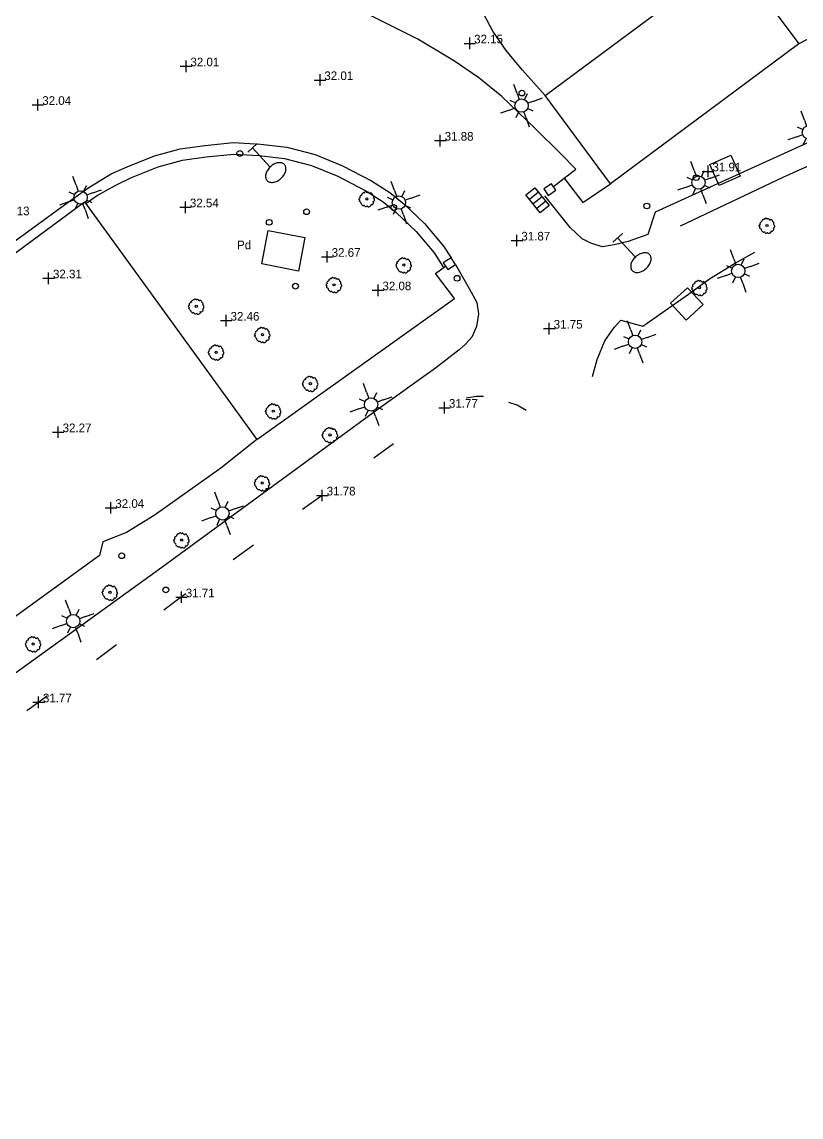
# Model space of a CAD drawing. Extents: x 471511 to 473316, y 4381952 to 4383346.
# Drawn here: x 473026 to 473093.8, y 4383065.3 to 4383160.6 of the extents above; entities that cross this region are included whole.
import ezdxf
from ezdxf.enums import TextEntityAlignment as Align

# ---------------------------------------------------------------- set-up
doc = ezdxf.new("R2010")
doc.units = 0
doc.header["$LTSCALE"] = 4
doc.header["$MEASUREMENT"] = 0
doc.header["$PDMODE"] = 2
doc.header["$PDSIZE"] = 0.5
doc.layers.get('0').update_dxf_attribs({"linetype": 'CONTINUOUS'})
for name, color, linetype in [('290', 253, 'CONTINUOUS'), ('400', 7, 'CONTINUOUS'), ('410', 201, 'CONTINUOUS'), ('411', 12, 'CONTINUOUS'), ('458', 7, 'CONTINUOUS'), ('7101', 7, 'CONTINUOUS'), ('7400', 2, 'CONTINUOUS'), ('7403', 1, 'CONTINUOUS'), ('7433', 32, 'CONTINUOUS'), ('7435', 7, 'CONTINUOUS'), ('7440', 7, 'CONTINUOUS'), ('7515', 53, 'CONTINUOUS'), ('7524', 53, 'CONTINUOUS')]:
    doc.layers.add(name, color=color, linetype=linetype)

# ---------------------------------------------------------------- blocks, each defined once
blk = doc.blocks.new('FAROLA')
at = {"color": 7}
for p, q in [((-0.43, 1.04), (-0.22, 0.54)), ((0.43, 1.04), (0.22, 0.54)), ((0.43, 1.04), (0.75, 1.8)), ((-1.04, 0.43), (-1.8, 0.75)), ((-1.04, 0.43), (-0.54, 0.22)), ((1.04, 0.43), (0.54, 0.22)), ((-1.04, -0.43), (-0.54, -0.22)), ((-0.43, -1.04), (-0.22, -0.54)), ((0.43, -1.04), (0.22, -0.54)), ((1.04, -0.43), (0.54, -0.22)), ((1.04, -0.43), (1.8, -0.75)), ((-0.43, -1.04), (-0.75, -1.8))]:
    blk.add_line(p, q, dxfattribs=at)
blk.add_circle((0, 0), 0.58, dxfattribs=at)
blk = doc.blocks.new('MOJON')
blk.add_circle((0, 0), 0.25)
blk = doc.blocks.new('ARBOL')
at = {"color": 3}
for p, q in [((-1.26, 0.07), (-1.27, -0.01)), ((-1.23, 0.15), (-1.26, 0.07)), ((-1.17, 0.24), (-1.23, 0.15)), ((-1.18, 0.48), (-1.21, 0.39)), ((-1.21, 0.39), (-1.2, 0.31)), ((-1.2, 0.31), (-1.16, 0.22)), ((-1.11, 0.55), (-1.18, 0.48)), ((-1.03, 0.59), (-1.11, 0.55)), ((-1.01, 0.67), (-1.03, 0.59)), ((-0.96, 0.76), (-1.01, 0.67)), ((-0.92, 0.97), (-0.96, 0.88)), ((-0.96, 0.88), (-0.96, 0.7)), ((-0.85, 1.04), (-0.92, 0.97)), ((-0.77, 1.08), (-0.85, 1.04)), ((-0.7, 1.09), (-0.77, 1.08)), ((-0.5, 1.09), (-0.7, 1.09)), ((-0.49, 1.11), (-0.5, 1.08)), ((-0.46, 1.23), (-0.49, 1.11)), ((-0.38, 1.32), (-0.46, 1.23)), ((-0.31, 1.35), (-0.38, 1.32)), ((-0.23, 1.36), (-0.31, 1.35)), ((-0.11, 1.36), (-0.23, 1.36)), ((0, 1.35), (-0.11, 1.36)), ((0.07, 1.26), (0, 1.35)), ((0.12, 1.18), (0.07, 1.26)), ((0.17, 1.25), (0.12, 1.16)), ((0.12, 1.16), (0.12, 1.16)), ((0.24, 1.31), (0.17, 1.25)), ((0.32, 1.32), (0.24, 1.31)), ((0.39, 1.31), (0.32, 1.32)), ((0.55, 1.31), (0.39, 1.31)), ((0.62, 1.26), (0.55, 1.31)), ((0.7, 1.22), (0.62, 1.26)), ((0.76, 1.14), (0.7, 1.22)), ((0.77, 0.97), (0.7, 0.98)), ((0.77, 1.05), (0.76, 1.14)), ((0.77, 0.97), (0.77, 1.05)), ((0.86, 0.95), (0.77, 0.97)), ((0.96, 0.93), (0.86, 0.95)), ((1.03, 0.87), (0.96, 0.93)), ((1.07, 0.79), (1.03, 0.87)), ((1.08, 0.7), (1.07, 0.79)), ((1.1, 0.49), (1.07, 0.51)), ((1.08, 0.6), (1.08, 0.7)), ((1.09, 0.52), (1.08, 0.6)), ((1.17, 0.48), (1.1, 0.49)), ((1.25, 0.41), (1.17, 0.48)), ((1.29, 0.32), (1.25, 0.41)), ((1.3, 0.24), (1.29, 0.32)), ((1.3, 0.15), (1.3, 0.24)), ((1.31, 0.06), (1.3, 0.15)), ((1.31, -0.03), (1.31, 0.06)), ((-1.27, -0.01), (-1.26, -0.13)), ((-1.26, -0.13), (-1.26, -0.21)), ((-1.26, -0.21), (-1.23, -0.3)), ((-1.23, -0.3), (-1.16, -0.32)), ((-1.16, -0.32), (-1.08, -0.34)), ((-1.08, -0.34), (-1.01, -0.35)), ((-1.01, -0.35), (-0.95, -0.35)), ((-0.96, -0.38), (-1.01, -0.49)), ((-1.01, -0.49), (-1, -0.58)), ((-1, -0.58), (-0.96, -0.66)), ((-0.96, -0.66), (-0.96, -0.74)), ((-0.96, -0.74), (-0.88, -0.8)), ((-0.88, -0.8), (-0.8, -0.81)), ((-0.8, -0.81), (-0.72, -0.81)), ((-0.76, -0.81), (-0.75, -0.9)), ((-0.75, -0.9), (-0.73, -0.98)), ((-0.73, -0.98), (-0.68, -1.07)), ((-0.68, -1.07), (-0.61, -1.15)), ((-0.61, -1.15), (-0.53, -1.14)), ((-0.53, -1.14), (-0.45, -1.12)), ((-0.45, -1.12), (-0.37, -1.07)), ((-0.37, -1.05), (-0.37, -1.15)), ((-0.37, -1.15), (-0.27, -1.21)), ((-0.27, -1.21), (-0.19, -1.22)), ((-0.19, -1.22), (-0.07, -1.22)), ((-0.07, -1.22), (0.01, -1.25)), ((0.01, -1.25), (0.08, -1.22)), ((0.08, -1.22), (0.16, -1.16)), ((0.16, -1.16), (0.18, -1.08)), ((0.18, -1.11), (0.25, -1.15)), ((0.25, -1.15), (0.32, -1.16)), ((0.32, -1.16), (0.4, -1.16)), ((0.4, -1.16), (0.47, -1.18)), ((0.47, -1.18), (0.55, -1.16)), ((0.55, -1.16), (0.62, -1.14)), ((0.62, -1.14), (0.7, -1.09)), ((0.7, -1.09), (0.75, -0.93)), ((0.78, -0.99), (0.74, -0.96)), ((0.85, -0.98), (0.78, -0.99)), ((0.93, -0.93), (0.85, -0.98)), ((1.02, -0.92), (0.93, -0.93)), ((1.06, -0.69), (0.98, -0.69)), ((1.06, -0.85), (1.02, -0.92)), ((1.03, -0.69), (1.05, -0.77)), ((1.05, -0.77), (1.06, -0.85)), ((1.13, -0.65), (1.06, -0.69)), ((1.2, -0.61), (1.13, -0.65)), ((1.2, -0.21), (1.27, -0.14)), ((1.2, -0.6), (1.21, -0.59)), ((1.22, -0.31), (1.21, -0.23)), ((1.21, -0.41), (1.22, -0.31)), ((1.21, -0.51), (1.21, -0.41)), ((1.21, -0.59), (1.21, -0.51)), ((1.27, -0.14), (1.31, -0.03))]:
    blk.add_line(p, q, dxfattribs=at)
at = {"color": 25}
blk.add_circle((0, 0), 0.19, dxfattribs=at)
blk = doc.blocks.new('STRAFIC')
at = {"color": 1}
blk.add_lwpolyline([(-0.03, 3.64, 0.07), (-0.44, 3.59, 0.08), (-0.76, 3.44, 0.11), (-0.99, 3.21, 0.14), (-1.06, 2.96, 0.14), (-0.99, 2.71, 0.11), (-0.76, 2.48, 0.08), (-0.44, 2.33, 0.07), (-0.03, 2.28, 0.07), (0.38, 2.33, 0.08), (0.7, 2.48, 0.11), (0.93, 2.71, 0.14), (1, 2.96, 0.14), (0.93, 3.21, 0.11), (0.7, 3.44, 0.08), (0.38, 3.59, 0.07)], format="xyb", close=True, dxfattribs=at)
for points in [[(0, 0), (0, 2.25)], [(-0.56, 0), (0.56, 0)]]:
    blk.add_lwpolyline(points, dxfattribs=at)
blk = doc.blocks.new('REJILLA')
at = {"color": 7}
for p, q in [((-0.5, 0.5), (-0.5, -0.5)), ((0.01, 0.5), (0.01, -0.5)), ((0.51, 0.5), (0.51, -0.5))]:
    blk.add_line(p, q, dxfattribs=at)
blk.add_lwpolyline([(-1, -0.5), (-1, 0.5), (1, 0.5), (1, -0.5)], close=True, dxfattribs=at)
blk = doc.blocks.new('ALCORQUE')
at = {"color": 1}
blk.add_lwpolyline([(-1, 1), (1, 1), (1, -1), (-1, -1)], close=True, dxfattribs=at)
blk = doc.blocks.new('COTA')
at = {"color": 7}
blk.add_point((0, 0), dxfattribs=at)

msp = doc.modelspace()

# ---------------------------------------------------------------- linework, layer by layer
at = {"layer": '290'}
for points in [[(473143.02, 4383169.978, 31.845), (473126.883, 4383162.667, 31.708), (473110.291, 4383155.209, 31.684), (473092.212, 4383147.083, 31.684), (473083.279, 4383142.825, 31.797)], [(473066.175, 4383128.005, 31.935), (473065.567, 4383128.003, 31.935), (473064.665, 4383127.862, 31.903)], [(473069.89, 4383126.81, 31.903), (473069.1, 4383127.259, 31.903), (473068.393, 4383127.503, 31.903)], [(473058.356, 4383123.886, 31.822), (473056.63, 4383122.639, 31.811)], [(473052.163, 4383119.411, 31.784), (473050.451, 4383118.175, 31.774)], [(473046.191, 4383115.096, 31.748), (473044.417, 4383113.814, 31.737)], [(473040.296, 4383110.836, 31.712), (473039.694, 4383110.402, 31.708), (473038.387, 4383109.44, 31.715)], [(473034.26, 4383106.401, 31.737), (473032.521, 4383105.121, 31.746)], [(473028.201, 4383101.94, 31.769), (473027.379, 4383101.335, 31.773), (473026.458, 4383100.672, 31.762)]]:
    msp.add_polyline3d(points, dxfattribs=at)
at = {"layer": '400'}
msp.add_polyline3d([(473077.24, 4383146.521, 42.889), (473071.537, 4383154.196, 42.973), (473087.91, 4383166.362, 43.038), (473093.613, 4383158.687, 42.954)], close=True, dxfattribs=at)
at = {"layer": '410'}
for points in [[(473098.18, 4383158.724, 33.817), (473095.711, 4383159.805, 33.817), (473093.613, 4383158.687, 33.832)], [(473072.257, 4383146.272, 33.297), (473073.2, 4383147.013, 33.203), (473074.824, 4383144.882, 33.188), (473077.24, 4383146.521, 33.188)], [(472869.83, 4383027.135, 33.155), (472875.399, 4383031.293, 33.512), (472962.867, 4383094.758, 33.584), (473010.995, 4383129.832, 33.584), (473031.488, 4383144.945, 33.41), (473046.478, 4383124.288, 32.845), (473063.656, 4383136.541, 32.83), (473062, 4383138.722, 32.961), (473062.87, 4383139.357, 32.844)], [(473046.478, 4383124.288, 33.775), (473043.347, 4383121.773, 33.732), (473037.544, 4383117.667, 33.79), (473035.12, 4383116.188, 33.833), (473033.065, 4383115.361, 33.638), (473032.796, 4383114.193, 33.638), (473012.215, 4383099.293, 33.734)]]:
    msp.add_polyline3d(points, dxfattribs=at)
at = {"layer": '411'}
for points in [[(473150.686, 4383170.154, 31.787), (473148.767, 4383174.613, 31.782), (473142.114, 4383171.399, 31.833), (473122.15, 4383162.633, 31.872), (473096.173, 4383150.904, 31.817), (473081.113, 4383144.065, 31.919), (473080.484, 4383142.115, 31.935), (473078.754, 4383141.512, 31.935), (473077.534, 4383141.201, 31.888), (473076.492, 4383141.042, 31.888), (473075.531, 4383141.355, 31.888), (473074.767, 4383141.734, 31.888), (473073.717, 4383142.722, 31.998), (473071.511, 4383145.486, 31.888)], [(473071.537, 4383154.196, 32.106), (473069.574, 4383156.413, 32.122), (473068.148, 4383158.124, 32.106), (473066.995, 4383159.805, 32.171), (473065.687, 4383162.255, 32.203), (473064.736, 4383163.778, 32.228), (473063.899, 4383164.85, 32.277), (473062.799, 4383165.834, 32.277), (473061.39, 4383166.74, 32.277), (473059.724, 4383167.663, 32.293), (473057.562, 4383168.739, 32.325), (473055.948, 4383169.386, 32.325), (473053.326, 4383169.745, 32.406), (473049.798, 4383170.16, 32.536), (473047.344, 4383170.428, 32.536), (473046.06, 4383170.353, 32.618)], [(473073.2, 4383147.013, 31.825), (473074.217, 4383147.797, 31.841), (473072.88, 4383149.148, 31.888), (473070.675, 4383151.336, 32.013), (473067.772, 4383154.126, 32.06), (473065.769, 4383155.73, 32.06), (473063.661, 4383157.188, 32.013), (473060.485, 4383159.116, 32.013), (473056.354, 4383161.148, 32.107), (473052.3, 4383162.734, 32.092), (473048.051, 4383163.874, 32.193), (473044.441, 4383164.578, 32.225), (473040.692, 4383164.926, 32.272), (473038.976, 4383165.081, 32.366), (473038.373, 4383165.304, 32.428), (473038.03, 4383165.657, 32.428), (473037.591, 4383166.341, 32.428), (473037.165, 4383167.469, 32.507)], [(473020.734, 4383138.13, 32.134), (473030.046, 4383144.919, 32.062), (473031.849, 4383146.187, 32.062), (473033.789, 4383147.377, 32.149), (473035.194, 4383148.005, 32.033), (473037.558, 4383148.94, 32.149), (473039.794, 4383149.557, 32.105), (473041.953, 4383149.86, 32.12), (473044.433, 4383150.111, 32.105), (473046.772, 4383149.98, 32.134), (473049.065, 4383149.693, 32.214), (473051.532, 4383149.073, 32.149), (473053.931, 4383148.085, 32.163), (473056.447, 4383146.782, 32.076), (473058.029, 4383145.77, 32.076), (473059.261, 4383144.773, 32.076), (473061.047, 4383143.055, 32.076), (473062.706, 4383141.096, 32.076), (473063.356, 4383140.075, 32.018)], [(473031.588, 4383144.807, 32.179), (473032.535, 4383145.473, 32.293), (473034.195, 4383146.405, 32.147), (473035.561, 4383147.075, 32.033), (473037.876, 4383147.99, 32.148), (473039.998, 4383148.576, 32.107), (473042.072, 4383148.867, 32.12), (473044.456, 4383149.108, 32.106), (473046.682, 4383148.983, 32.134), (473048.88, 4383148.708, 32.212), (473051.218, 4383148.121, 32.149), (473053.51, 4383147.177, 32.163), (473055.947, 4383145.915, 32.078), (473057.444, 4383144.958, 32.076), (473058.599, 4383144.023, 32.076), (473060.317, 4383142.37, 32.076), (473061.899, 4383140.502, 32.076), (473062.705, 4383139.236, 32)], [(473075.655, 4383129.754, 31.955), (473076.069, 4383131.25, 31.938), (473076.747, 4383132.848, 31.938), (473077.535, 4383134.013, 31.987), (473078.137, 4383134.646, 31.971), (473080.051, 4383134.126, 31.987), (473084.015, 4383136.926, 32.036), (473085.845, 4383138.242, 32.036), (473088.025, 4383139.591, 32.02), (473089.795, 4383140.581, 31.938)], [(473063.735, 4383139.505, 32.018), (473064.942, 4383137.403, 32.018), (473065.589, 4383136.181, 32.062), (473065.739, 4383135.214, 32.062), (473065.587, 4383134.115, 32.062), (473065.166, 4383133.19, 32.062), (473064.626, 4383132.559, 32.062), (473064.063, 4383132.064, 32.062), (473062.011, 4383130.492, 32.047), (473057.027, 4383126.91, 31.931), (473038.193, 4383113.148, 31.685), (473023.89, 4383102.811, 31.598), (473007.048, 4383090.362, 31.634), (472990.292, 4383077.82, 31.794), (472986.718, 4383079.204, 31.772), (472968.991, 4383065.866, 31.83), (472959.699, 4383058.924, 31.83)]]:
    msp.add_polyline3d(points, dxfattribs=at)
msp.add_polyline3d([(473050.653, 4383141.842, 32.963), (473050.093, 4383138.934, 32.807), (473046.895, 4383139.549, 32.818), (473047.454, 4383142.457, 32.974)], close=True, dxfattribs=at)
at = {"layer": '458'}
for points in [[(473072.085, 4383146.53, 34.08), (473071.418, 4383146.086, 34.088), (473071.797, 4383145.516, 34.049), (473072.464, 4383145.96, 34.041)], [(473063.356, 4383140.075, 34.066), (473062.688, 4383139.631, 34.074), (473063.067, 4383139.06, 34.035), (473063.735, 4383139.505, 34.027)]]:
    msp.add_polyline3d(points, close=True, dxfattribs=at)

# ---------------------------------------------------------------- block references
at = {"layer": '7101'}
for p in [(473064.991, 4383158.736, 32.15), (473040.311, 4383156.745, 32.013), (473051.962, 4383155.547, 32.006), (473027.424, 4383153.389, 32.042), (473062.426, 4383150.277, 31.883), (473085.716, 4383147.604, 31.911), (473040.264, 4383144.477, 32.542), (473069.093, 4383141.59, 31.868), (473052.597, 4383140.172, 32.673), (473028.356, 4383138.3, 32.31), (473057.012, 4383137.259, 32.078), (473043.803, 4383134.617, 32.455), (473071.906, 4383133.923, 31.752), (473062.796, 4383127.042, 31.767), (473029.194, 4383124.914, 32.267), (473052.163, 4383119.411, 31.784), (473033.779, 4383118.33, 32.042), (473039.91, 4383110.558, 31.709), (473027.484, 4383101.412, 31.773)]:
    msp.add_blockref('COTA', p, dxfattribs=at)
at = {"layer": '7400'}
for p, rotation in [((473069.495, 4383153.319, 32.033), 222.6000043791743), ((473094.493, 4383151, 31.968), 222.6000043791743), ((473084.882, 4383146.626, 31.968), 222.6000043791743), ((473031.136, 4383145.333, 32.316), 222.6000043791743), ((473058.83, 4383144.885, 32.069), 222.6000043791743), ((473088.339, 4383138.937, 32.036), 222.6000043791743), ((473079.369, 4383132.775, 32.133), 222.6000043791743), ((473056.4, 4383127.329, 31.934), 312.6000036820013), ((473043.478, 4383117.848, 31.622), 312.6000036820013), ((473030.5, 4383108.48, 31.956), 312.6000036820013)]:
    msp.add_blockref('FAROLA', p, dxfattribs=dict(at, rotation=rotation))
at = {"layer": '7403', "rotation": 222.6000043791743}
for p in [(473046.088, 4383149.659, 32.243), (473077.847, 4383141.821, 32.033)]:
    msp.add_blockref('STRAFIC', p, dxfattribs=at)
at = {"layer": '7433'}
for p, rotation in [((473087.2, 4383147.703, 31.952), 23.9999998140872), ((473083.87, 4383136.068, 32.003), 222.6000043791743)]:
    msp.add_blockref('ALCORQUE', p, dxfattribs=dict(at, rotation=rotation))
at = {"layer": '7435', "rotation": 308.6000037129868}
msp.add_blockref('REJILLA', (473070.884, 4383145.09, 31.838), dxfattribs=at)
at = {"layer": '7440'}
for p, rotation in [((473069.526, 4383154.41, 32.033), 222.6000043791743), ((473044.985, 4383149.164, 32.258), 222.6000043791743), ((473084.678, 4383147.053, 31.935), 222.6000043791743), ((473058.376, 4383144.459, 32.084), 222.6000043791743), ((473080.386, 4383144.589, 31.952), 222.6000043791743), ((473050.795, 4383144.092, 32.535), 222.6000043791743), ((473047.546, 4383143.169, 32.542), 222.6000043791743), ((473049.828, 4383137.614, 32.593), 222.6000043791743), ((473063.879, 4383138.299, 32.093), 312.6000036820013), ((473034.712, 4383114.165, 31.948), 312.6000036820013), ((473038.549, 4383111.193, 31.861), 222.6000043791743)]:
    msp.add_blockref('MOJON', p, dxfattribs=dict(at, rotation=rotation))
at = {"layer": '7515', "xscale": 0.5, "yscale": 0.5, "zscale": 0.5, "rotation": 222.6000043791743}
for p in [(473056.039, 4383145.201, 34.247), (473090.846, 4383142.891, 35.552), (473059.251, 4383139.449, 37.335), (473053.183, 4383137.732, 35.588), (473084.973, 4383137.483, 35.552), (473041.204, 4383135.866, 34.856), (473046.955, 4383133.396, 35.711), (473042.932, 4383131.866, 34.856), (473051.122, 4383129.138, 33.819), (473047.902, 4383126.741, 33.427), (473052.835, 4383124.674, 36.762), (473046.928, 4383120.489, 36.958), (473039.921, 4383115.525, 36.661), (473033.694, 4383110.978, 37.06), (473027.015, 4383106.482, 36.48)]:
    msp.add_blockref('ARBOL', p, dxfattribs=at)

# ---------------------------------------------------------------- texts
at = {"layer": '7101'}
for s, p in [('32.15', (473065.371, 4383158.736, 32.15)), ('32.01', (473040.691, 4383156.745, 32.01)), ('32.01', (473052.342, 4383155.547, 32.01)), ('32.04', (473027.804, 4383153.389, 32.04)), ('31.88', (473062.806, 4383150.277, 31.88)), ('31.91', (473086.096, 4383147.604, 31.91)), ('32.13', (473024.184, 4383143.783, 32.13)), ('32.54', (473040.644, 4383144.477, 32.54)), ('31.87', (473069.473, 4383141.59, 31.87)), ('32.67', (473052.977, 4383140.172, 32.67)), ('32.31', (473028.736, 4383138.3, 32.31)), ('32.08', (473057.392, 4383137.259, 32.08)), ('32.46', (473044.183, 4383134.617, 32.46)), ('31.75', (473072.286, 4383133.923, 31.75)), ('31.77', (473063.176, 4383127.042, 31.77)), ('32.27', (473029.574, 4383124.914, 32.27)), ('31.78', (473052.543, 4383119.411, 31.78)), ('32.04', (473034.159, 4383118.33, 32.04)), ('31.71', (473040.29, 4383110.558, 31.71)), ('31.77', (473027.864, 4383101.412, 31.77))]:
    msp.add_text(s, height=0.75, dxfattribs=at).set_placement(p)
at = {"layer": '7524'}
msp.add_text('Pd', height=0.75, dxfattribs=at).set_placement((473045.363, 4383141.203, 32.591), align=Align.MIDDLE_CENTER)

doc.saveas('drawing.dxf')
